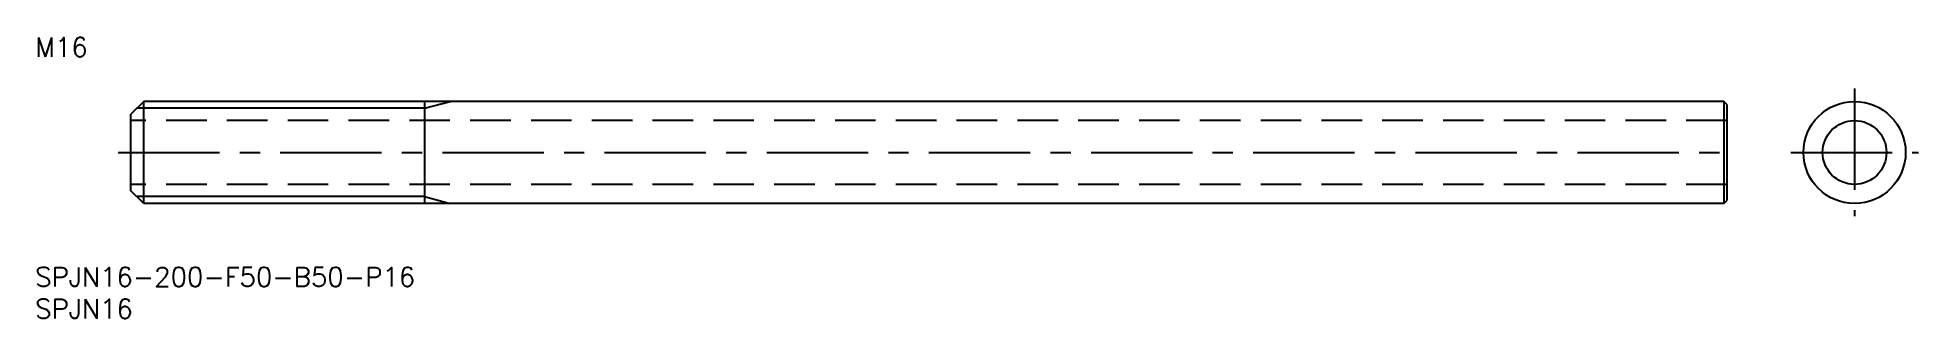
# Model space of a CAD drawing. Extents: x 0 to 295, y -8 to 36.
import ezdxf

# ---------------------------------------------------------------- set-up
doc = ezdxf.new("R2010")
doc.units = 0
doc.header["$LTSCALE"] = 0.5
doc.linetypes.add('CENTER', pattern=[50.8, 31.75, -6.35, 6.35, -6.35])
doc.linetypes.add('DASHED', pattern=[19.05, 12.7, -6.35])
for name, color, linetype in [('MSM_CENTER', 1, 'CENTER'), ('MSM_CONTINUOUS', 7, 'CONTINUOUS'), ('MSM_DASHED', 4, 'DASHED'), ('MSM_NARROW', 5, 'CONTINUOUS'), ('MSM_PART_NUMBER', 7, 'CONTINUOUS')]:
    doc.layers.add(name, color=color, linetype=linetype)
doc.styles.get("Standard").update_dxf_attribs({"font": 'txt.shx', "height": 1, "bigfont": 'bigfont.shx'})

# ---------------------------------------------------------------- blocks, each defined once
blk = doc.blocks.new('*U4')
at = {"layer": 'MSM_PART_NUMBER'}
blk.add_text('SPJN16-200-F50-B50-P16', height=3, dxfattribs=at).set_placement((0, -3))
blk = doc.blocks.new('*U5')
at = {"layer": 'MSM_PART_NUMBER'}
blk.add_text('SPJN16', height=3, dxfattribs=at).set_placement((0, -8))
blk = doc.blocks.new('*U6')
at = {"layer": 'MSM_PART_NUMBER'}
blk.add_text('M16', height=3, dxfattribs=at).set_placement((0, 33))

msp = doc.modelspace()

# ---------------------------------------------------------------- linework, layer by layer
at = {"layer": 'MSM_CENTER'}
for p, q in [((285, 28), (285, 8)), ((13, 18), (267, 18)), ((275, 18), (295, 18))]:
    msp.add_line(p, q, dxfattribs=at)
at = {"layer": 'MSM_CONTINUOUS'}
for p, q in [((17, 26), (15, 24)), ((15, 12), (15, 24)), ((264.5, 26), (17, 26)), ((17, 10), (17, 26)), ((61, 26), (61, 10)), ((264.5, 26), (264.5, 10)), ((265, 25.5), (264.5, 26)), ((265, 25.5), (265, 10.5)), ((17, 10), (15, 12)), ((264.5, 10), (17, 10)), ((264.5, 10), (265, 10.5))]:
    msp.add_line(p, q, dxfattribs=at)
for radius in [8, 5]:
    msp.add_circle((285, 18), radius, dxfattribs=at)
at = {"layer": 'MSM_DASHED'}
for p, q in [((265, 23), (15, 23)), ((265, 13), (15, 13))]:
    msp.add_line(p, q, dxfattribs=at)
at = {"layer": 'MSM_NARROW'}
for p, q in [((61, 24.9175), (15.9175, 24.9175)), ((61, 24.9175), (65, 26)), ((61, 11.0825), (15.9175, 11.0825)), ((61, 11.0825), (65, 10))]:
    msp.add_line(p, q, dxfattribs=at)

# ---------------------------------------------------------------- block references
at = {"layer": 'MSM_CONTINUOUS'}
for name in ['*U6', '*U4', '*U5']:
    msp.add_blockref(name, (0, 0), dxfattribs=at)

doc.saveas('drawing.dxf')
